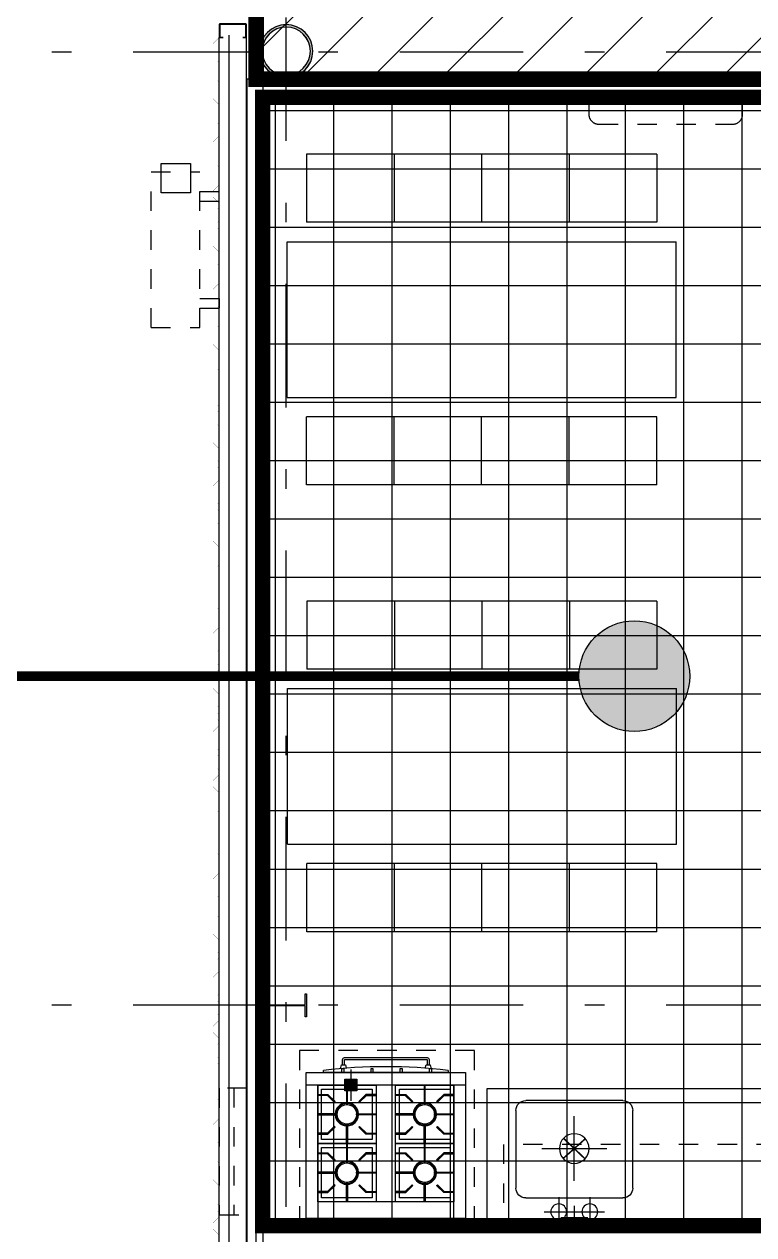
# Model space of a CAD drawing. Header units: millimetres. Extents: x -77 to 207, y -160 to 187.
# Drawn here: x -54.39 to -50.64, y 8.62 to 14.84 of the extents above; entities that cross this region are included whole.
import ezdxf
from ezdxf.xclip import XClip

# ---------------------------------------------------------------- set-up
doc = ezdxf.new("R2010")
doc.units = ezdxf.units.MM
doc.header["$LTSCALE"] = 0.1
for name, pattern in [('X REF - ANELO INST bind$0$X REF - ANELO$0$DASHDOT2', [12.7, 6.35, -3.175, 0, -3.175]), ('X REF - ANELO INST bind$0$X REF - ANELO$0$DASHED', [0.75, 0.5, -0.25]), ('X REF - ANELO INST bind$0$X REF - ANELO$0$HIDDEN2', [0.1875, 0.125, -0.0625])]:
    doc.linetypes.add(name, pattern=pattern)
for name, color, linetype in [('C01 Foil blanco', 30, 'Continuous'), ('C03 PRY comun+papel kraft', 192, 'Continuous'), ('X REF - ANELO INST bind$0$X REF - ANELO EXT$0$E-REJILLAS', 8, 'Continuous'), ('X REF - ANELO INST bind$0$X REF - ANELO$0$A-CHAPA TRAPEZOIDAL', 8, 'Continuous'), ('X REF - ANELO INST bind$0$X REF - ANELO$0$A-TABIQUE PRY', 7, 'Continuous'), ('X REF - ANELO INST bind$0$X REF - ANELO$0$A-VISTAS', 8, 'Continuous'), ('X REF - ANELO INST bind$0$X REF - ANELO$0$C-METALICA', 8, 'Continuous'), ('X REF - ANELO INST bind$0$X REF - ANELO$0$E-AC INOX', 8, 'Continuous'), ('X REF - ANELO INST bind$0$X REF - ANELO$0$E-AC INOX CAMPANAS', 8, 'X REF - ANELO INST bind$0$X REF - ANELO$0$DASHED'), ('X REF - ANELO INST bind$0$X REF - ANELO$0$E-MOBILIARIO', 8, 'Continuous'), ('X REF - ANELO INST bind$0$X REF - ANELO$0$MET-COLUMNA METALICA', 7, 'Continuous'), ('X REF - ANELO INST bind$0$X REF - ANELO$0$MET-CORREAS DE CV', 7, 'Continuous'), ('X REF - ANELO INST bind$0$X REF - ANELO$0$MET-EJE CABRIADAS', 8, 'X REF - ANELO INST bind$0$X REF - ANELO$0$DASHDOT2'), ('X REF - ANELO INST bind$0$X REF - ANELO$0$MET-LANA VIDRIO', 8, 'Continuous'), ('X REF - ANELO INST bind$0$X REF - ANELO$0$PROY-SPLITS', 8, 'X REF - ANELO INST bind$0$X REF - ANELO$0$HIDDEN2')]:
    doc.layers.add(name, color=color, linetype=linetype)
doc.linetypes.add('X REF - ANELO INST bind$0$X REF - ANELO$0$REFERENCIAL CORTE TRANSVERSAL WM$0$BATTING', pattern='A,0.00254,-2.54,[134,ltypeshp.shx,S=2.54,R=0,X=-2.54,Y=0],-5.08,[134,ltypeshp.shx,S=2.54,R=180,X=2.54,Y=0],-2.54', length=10.16254)

# ---------------------------------------------------------------- blocks, each defined once
blk = doc.blocks.new('X REF - ANELO INST bind$0$X REF - ANELO$0$COL MET 20')
at = {"layer": 'X REF - ANELO INST bind$0$X REF - ANELO$0$MET-COLUMNA METALICA'}
blk.add_hatch(color=256, dxfattribs=at).paths.add_polyline_path([(-0.0971, -0.0036, -0.414214), (-0.0935, 0), (0.0935, 0, -0.414214), (0.0971, -0.0036), (0.0971, -0.0568), (0.1045, -0.0568), (0.1045, 0.0615), (0.0971, 0.0615), (0.0971, 0.0083, -0.414214), (0.0935, 0.0047), (-0.0935, 0.0047, -0.414214), (-0.0971, 0.0083), (-0.0971, 0.0615), (-0.1045, 0.0615), (-0.1045, -0.0568), (-0.0971, -0.0568)])
blk.add_lwpolyline([(-0.0971, -0.0568), (-0.1045, -0.0568), (-0.1045, 0.0615), (-0.0971, 0.0615), (-0.0971, 0.0083, 0.414214), (-0.0935, 0.0047), (0.0935, 0.0047, 0.414214), (0.0971, 0.0083), (0.0971, 0.0615), (0.1045, 0.0615), (0.1045, -0.0568), (0.0971, -0.0568), (0.0971, -0.0036, 0.414214), (0.0935, 0), (-0.0935, 0, 0.414214), (-0.0971, -0.0036)], format="xyb", close=True, dxfattribs=at)
blk = doc.blocks.new('X REF - ANELO INST bind$0$X REF - ANELO$0$CMET REDONDA')
at = {"layer": 'X REF - ANELO INST bind$0$X REF - ANELO$0$MET-COLUMNA METALICA'}
h = blk.add_hatch(color=256, dxfattribs=at)
h.paths.add_polyline_path([(0, 0.1241), (0, 0.1366, -0.414214), (0.1365, 0.0001), (0.124, 0.0001, 0.414214)])
h.paths.add_polyline_path([(0, -0.1364), (0, -0.1239, 0.414214), (0.124, 0.0001), (0.1365, 0.0001, -0.414214)])
h.paths.add_polyline_path([(0, -0.1239), (0, -0.1364, -0.414214), (-0.1365, 0.0001), (-0.124, 0.0001, 0.414214)])
h.paths.add_polyline_path([(0, 0.1366), (0, 0.1241, 0.414214), (-0.124, 0.0001), (-0.1365, 0.0001, -0.414214)])
h = blk.add_hatch(color=256, dxfattribs=at)
h.paths.add_polyline_path([(0, 0.124), (0, 0.1365, -0.414214), (0.1365, 0), (0.124, 0, 0.414214)])
h.paths.add_polyline_path([(0, -0.1365), (0, -0.124, 0.414214), (0.124, 0), (0.1365, 0, -0.414214)])
h.paths.add_polyline_path([(0, -0.124), (0, -0.1365, -0.414214), (-0.1365, 0), (-0.124, 0, 0.414214)])
h.paths.add_polyline_path([(0, 0.1365), (0, 0.124, 0.414214), (-0.124, 0), (-0.1365, 0, -0.414214)])
for centre, radius in [((0, 0.0001), 0.1365), ((0, 0), 0.1365), ((0, 0.0001), 0.124), ((0, 0), 0.124)]:
    blk.add_circle(centre, radius, dxfattribs=at)
blk = doc.blocks.new('X REF - ANELO INST bind$0$X REF - ANELO$0$1-600x500')
at = {"layer": 'X REF - ANELO INST bind$0$X REF - ANELO$0$E-AC INOX'}
for p, q in [((0.37, -0.1443), (0.37, 0.0072)), ((0.45, -0.1), (0.45, 0.02)), ((0.53, -0.1443), (0.53, 0.0072)), ((0.38, -0.04), (0.52, -0.04)), ((0.2943, -0.0685), (0.4457, -0.0685)), ((0.4543, -0.0685), (0.6057, -0.0685)), ((0.2, -0.14), (0.7, -0.14)), ((0.15, -0.59), (0.15, -0.19)), ((0.4499, -0.2272), (0.4499, -0.5599)), ((0.75, -0.19), (0.75, -0.59)), ((0.2835, -0.3936), (0.6163, -0.3936)), ((0.7, -0.64), (0.2, -0.64))]:
    blk.add_line(p, q, dxfattribs=at)
at = {"layer": 'X REF - ANELO INST bind$0$X REF - ANELO$0$E-AC INOX', "const_width": 0.008}
for points in [[(0.3929, -0.3428), (0.5069, -0.4444)], [(0.5051, -0.3408), (0.3946, -0.4463)]]:
    blk.add_lwpolyline(points, dxfattribs=at)
at = {"layer": 'X REF - ANELO INST bind$0$X REF - ANELO$0$E-AC INOX'}
for centre, radius in [((0.37, -0.0685), 0.0407), ((0.53, -0.0685), 0.0407), ((0.4499, -0.3936), 0.0764)]:
    blk.add_circle(centre, radius, dxfattribs=at)
for centre, start, end in [((0.2, -0.19), 90, 180), ((0.7, -0.19), 0, 90), ((0.2, -0.59), 180, 270), ((0.7, -0.59), 270, 0)]:
    blk.add_arc(centre, 0.05, start, end, dxfattribs=at)
blk = doc.blocks.new('X REF - ANELO INST bind$0$X REF - ANELO$0$A$C1106349E')
at = {"layer": 'X REF - ANELO INST bind$0$X REF - ANELO$0$E-MOBILIARIO'}
for p, q in [((0.1, 0.45), (0.1, 0.1)), ((0.1, 0.45), (0.1, 0.1)), ((1.9, 0.45), (0.1, 0.45)), ((0.55, 0.45), (0.55, 0.1)), ((0.55, 0.45), (0.55, 0.1)), ((1, 0.45), (1, 0.1)), ((1, 0.45), (1, 0.1)), ((1.45, 0.45), (1.45, 0.1)), ((1.45, 0.45), (1.45, 0.1)), ((1.9, 0.45), (1.9, 0.1)), ((1.9, 0.45), (1.9, 0.1)), ((1.9, 0.45), (1.9, 0.1)), ((1.9, 0.45), (1.9, 0.1)), ((1.9, 0.1), (0.1, 0.1)), ((1.9, 0.1), (0.1, 0.1)), ((0, 0), (0, -0.8)), ((0, 0), (0, -0.8)), ((0, 0), (0, -0.8)), ((0, 0), (2, 0)), ((0, 0), (0, -0.8)), ((0, 0), (2, 0)), ((0, 0), (0, -0.8)), ((0, 0), (0, -0.8)), ((2, 0), (2, -0.8)), ((2, 0), (2, -0.8)), ((2, 0), (2, -0.8)), ((2, 0), (2, -0.8)), ((2, 0), (2, -0.8)), ((2, 0), (2, -0.8)), ((2, 0), (2, -0.8)), ((2, 0), (2, -0.8)), ((0, -0.8), (2, -0.8)), ((0, -0.8), (2, -0.8)), ((0.1, -1.25), (0.1, -0.9)), ((1.9, -0.9), (0.1, -0.9)), ((0.1, -1.25), (0.1, -0.9)), ((1.9, -0.9), (0.1, -0.9)), ((0.55, -1.25), (0.55, -0.9)), ((0.55, -1.25), (0.55, -0.9)), ((1, -1.25), (1, -0.9)), ((1, -1.25), (1, -0.9)), ((1.45, -1.25), (1.45, -0.9)), ((1.45, -1.25), (1.45, -0.9)), ((1.9, -1.25), (1.9, -0.9)), ((1.9, -1.25), (1.9, -0.9)), ((1.9, -1.25), (1.9, -0.9)), ((1.9, -1.25), (1.9, -0.9)), ((1.9, -1.25), (0.1, -1.25)), ((1.9, -1.25), (0.1, -1.25))]:
    blk.add_line(p, q, dxfattribs=at)
blk = doc.blocks.new('X REF - ANELO INST bind$0$X REF - ANELO EXT')
at = {"layer": 'X REF - ANELO INST bind$0$X REF - ANELO EXT$0$E-REJILLAS'}
blk.add_lwpolyline([(-53.6865, 14.1266), (-53.5365, 14.1266), (-53.5365, 13.9766), (-53.6865, 13.9766)], close=True, dxfattribs=at)
blk = doc.blocks.new('X REF - ANELO INST bind$0$X REF - ANELO$0$cocina 82 4h')
at = {"layer": 'X REF - ANELO INST bind$0$X REF - ANELO$0$E-AC INOX'}
h = blk.add_hatch(color=256, dxfattribs=at)
h.paths.add_polyline_path([(0.6201, -0.685), (0.6201, -0.6549), (0.59, -0.6549), (0.59, -0.685)])
h.paths.add_polyline_path([(0.5599, -0.685), (0.5599, -0.7151), (0.59, -0.7151), (0.59, -0.685)])
h.paths.add_polyline_path([(0.59, -0.685), (0.59, -0.7151), (0.6201, -0.7151), (0.6201, -0.685)])
h.paths.add_polyline_path([(0.5599, -0.6549), (0.5599, -0.685), (0.59, -0.685), (0.59, -0.6549)])
for p, q in [((0.06, 0), (0.06, -0.685)), ((0.76, -0.685), (0.76, 0)), ((0.06, -0.085), (0.76, -0.085)), ((0.59, -0.7651), (0.59, -0.6049)), ((0, -0.685), (0.82, -0.685)), ((0.5099, -0.685), (0.6701, -0.685)), ((0.09, -0.75), (0.73, -0.75)), ((0.09, -0.76), (0.09, -0.75)), ((0.1975, -0.8166), (0.1975, -0.7891)), ((0.6225, -0.7891), (0.6225, -0.8166)), ((0.73, -0.75), (0.73, -0.76)), ((0.6225, -0.8166), (0.1975, -0.8166))]:
    blk.add_line(p, q, dxfattribs=at)
for points in [[(0, 0), (0.82, 0), (0.82, -0.75), (0, -0.75)], [(0.06, -0.085), (0.36, -0.085), (0.36, -0.385), (0.06, -0.385)], [(0.2125, -0.085), (0.2125, -0.185), (0.2075, -0.185), (0.2075, -0.085)], [(0.46, -0.085), (0.76, -0.085), (0.76, -0.385), (0.46, -0.385)], [(0.46, -0.085), (0.76, -0.085), (0.76, -0.385), (0.46, -0.385)], [(0.48, -0.105), (0.74, -0.105), (0.74, -0.365), (0.48, -0.365)], [(0.6125, -0.085), (0.6125, -0.185), (0.6075, -0.185), (0.6075, -0.085)], [(0.1487, -0.1692), (0.1452, -0.1728), (0.1099, -0.1375), (0.06, -0.1375), (0.06, -0.1325), (0.112, -0.1325)], [(0.2713, -0.1692), (0.2748, -0.1728), (0.3101, -0.1375), (0.36, -0.1375), (0.36, -0.1325), (0.308, -0.1325)], [(0.5487, -0.1692), (0.5452, -0.1728), (0.5099, -0.1375), (0.46, -0.1375), (0.46, -0.1325), (0.512, -0.1325)], [(0.6713, -0.1692), (0.6748, -0.1728), (0.7101, -0.1375), (0.76, -0.1375), (0.76, -0.1325), (0.708, -0.1325)], [(0.06, -0.2325), (0.16, -0.2325), (0.16, -0.2375), (0.06, -0.2375)], [(0.36, -0.2325), (0.26, -0.2325), (0.26, -0.2375), (0.36, -0.2375)], [(0.46, -0.2325), (0.56, -0.2325), (0.56, -0.2375), (0.46, -0.2375)], [(0.76, -0.2325), (0.66, -0.2325), (0.66, -0.2375), (0.76, -0.2375)], [(0.1487, -0.3008), (0.1452, -0.2972), (0.1099, -0.3325), (0.06, -0.3325), (0.06, -0.3375), (0.112, -0.3375)], [(0.2125, -0.385), (0.2125, -0.285), (0.2075, -0.285), (0.2075, -0.385)], [(0.2713, -0.3008), (0.2748, -0.2972), (0.3101, -0.3325), (0.36, -0.3325), (0.36, -0.3375), (0.308, -0.3375)], [(0.5487, -0.3008), (0.5452, -0.2972), (0.5099, -0.3325), (0.46, -0.3325), (0.46, -0.3375), (0.512, -0.3375)], [(0.6125, -0.385), (0.6125, -0.285), (0.6075, -0.285), (0.6075, -0.385)], [(0.6713, -0.3008), (0.6748, -0.2972), (0.7101, -0.3325), (0.76, -0.3325), (0.76, -0.3375), (0.708, -0.3375)], [(0.06, -0.385), (0.36, -0.385), (0.36, -0.685), (0.06, -0.685)], [(0.06, -0.385), (0.36, -0.385), (0.36, -0.685), (0.06, -0.685)], [(0.1487, -0.4692), (0.1452, -0.4728), (0.1099, -0.4375), (0.06, -0.4375), (0.06, -0.4325), (0.112, -0.4325)], [(0.08, -0.405), (0.34, -0.405), (0.34, -0.665), (0.08, -0.665)], [(0.2125, -0.385), (0.2125, -0.485), (0.2075, -0.485), (0.2075, -0.385)], [(0.2713, -0.4692), (0.2748, -0.4728), (0.3101, -0.4375), (0.36, -0.4375), (0.36, -0.4325), (0.308, -0.4325)], [(0.46, -0.385), (0.76, -0.385), (0.76, -0.685), (0.46, -0.685)], [(0.46, -0.385), (0.76, -0.385), (0.76, -0.685), (0.46, -0.685)], [(0.5487, -0.4692), (0.5452, -0.4728), (0.5099, -0.4375), (0.46, -0.4375), (0.46, -0.4325), (0.512, -0.4325)], [(0.48, -0.405), (0.74, -0.405), (0.74, -0.665), (0.48, -0.665)], [(0.6125, -0.385), (0.6125, -0.485), (0.6075, -0.485), (0.6075, -0.385)], [(0.6713, -0.4692), (0.6748, -0.4728), (0.7101, -0.4375), (0.76, -0.4375), (0.76, -0.4325), (0.708, -0.4325)], [(0.06, -0.5325), (0.16, -0.5325), (0.16, -0.5375), (0.06, -0.5375)], [(0.36, -0.5325), (0.26, -0.5325), (0.26, -0.5375), (0.36, -0.5375)], [(0.46, -0.5325), (0.56, -0.5325), (0.56, -0.5375), (0.46, -0.5375)], [(0.76, -0.5325), (0.66, -0.5325), (0.66, -0.5375), (0.76, -0.5375)], [(0.1487, -0.6008), (0.1452, -0.5972), (0.1099, -0.6325), (0.06, -0.6325), (0.06, -0.6375), (0.112, -0.6375)], [(0.2125, -0.685), (0.2125, -0.585), (0.2075, -0.585), (0.2075, -0.685)], [(0.2713, -0.6008), (0.2748, -0.5972), (0.3101, -0.6325), (0.36, -0.6325), (0.36, -0.6375), (0.308, -0.6375)], [(0.5487, -0.6008), (0.5452, -0.5972), (0.5099, -0.6325), (0.46, -0.6325), (0.46, -0.6375), (0.512, -0.6375)], [(0.6125, -0.685), (0.6125, -0.585), (0.6075, -0.585), (0.6075, -0.685)], [(0.6713, -0.6008), (0.6748, -0.5972), (0.7101, -0.6325), (0.76, -0.6325), (0.76, -0.6375), (0.708, -0.6375)], [(0.5599, -0.6549), (0.6201, -0.6549), (0.6201, -0.7151), (0.5599, -0.7151)], [(0.176, -0.75), (0.186, -0.75), (0.186, -0.77), (0.176, -0.77)], [(0.326, -0.75), (0.336, -0.75), (0.336, -0.77), (0.326, -0.77)], [(0.476, -0.75), (0.486, -0.75), (0.486, -0.77), (0.476, -0.77)], [(0.626, -0.75), (0.636, -0.75), (0.636, -0.77), (0.626, -0.77)]]:
    blk.add_lwpolyline(points, close=True, dxfattribs=at)
for points in [[(0.08, -0.1325), (0.08, -0.105), (0.2075, -0.105)], [(0.2125, -0.105), (0.34, -0.105), (0.34, -0.1325)], [(0.48, -0.1325), (0.48, -0.105), (0.6075, -0.105)], [(0.6125, -0.105), (0.74, -0.105), (0.74, -0.1325)], [(0.08, -0.2325), (0.08, -0.1375)], [(0.34, -0.1375), (0.34, -0.2325)], [(0.48, -0.2325), (0.48, -0.1375)], [(0.74, -0.1375), (0.74, -0.2325)], [(0.08, -0.3325), (0.08, -0.2375)], [(0.34, -0.2375), (0.34, -0.3325)], [(0.48, -0.3325), (0.48, -0.2375)], [(0.74, -0.2375), (0.74, -0.3325)], [(0.2075, -0.365), (0.08, -0.365), (0.08, -0.3375)], [(0.34, -0.3375), (0.34, -0.365), (0.2125, -0.365)], [(0.6075, -0.365), (0.48, -0.365), (0.48, -0.3375)], [(0.74, -0.3375), (0.74, -0.365), (0.6125, -0.365)], [(0.08, -0.4325), (0.08, -0.405), (0.2075, -0.405)], [(0.2125, -0.405), (0.34, -0.405), (0.34, -0.4325)], [(0.48, -0.4325), (0.48, -0.405), (0.6075, -0.405)], [(0.6125, -0.405), (0.74, -0.405), (0.74, -0.4325)], [(0.08, -0.5325), (0.08, -0.4375)], [(0.34, -0.4375), (0.34, -0.5325)], [(0.48, -0.5325), (0.48, -0.4375)], [(0.74, -0.4375), (0.74, -0.5325)], [(0.08, -0.6325), (0.08, -0.5375)], [(0.34, -0.5375), (0.34, -0.6325)], [(0.48, -0.6325), (0.48, -0.5375)], [(0.74, -0.5375), (0.74, -0.6325)], [(0.2075, -0.665), (0.08, -0.665), (0.08, -0.6375)], [(0.34, -0.6375), (0.34, -0.665), (0.2125, -0.665)], [(0.6075, -0.665), (0.48, -0.665), (0.48, -0.6375)], [(0.74, -0.6375), (0.74, -0.665), (0.6125, -0.665)], [(0.207, -0.7719), (0.2025, -0.7891), (0.1825, -0.7891), (0.1778, -0.7695)], [(0.6427, -0.7694), (0.6375, -0.7891), (0.6175, -0.7891), (0.6134, -0.7719)]]:
    blk.add_lwpolyline(points, dxfattribs=at)
blk.add_lwpolyline([(0.6325, -0.7891), (0.6325, -0.8166, -0.414214), (0.6225, -0.8266), (0.1975, -0.8266, -0.414214), (0.1875, -0.8166), (0.1875, -0.7891)], format="xyb", dxfattribs=at)
for centre in [(0.21, -0.235), (0.61, -0.235), (0.21, -0.535), (0.61, -0.535)]:
    blk.add_circle(centre, 0.05, dxfattribs=at)
for centre, radius, start, end in [((0.21, -0.235), 0.06, 92.38802, 177.61198), ((0.21, -0.235), 0.055, 92.60525, 177.39475), ((0.21, -0.235), 0.06, 2.38802, 87.61198), ((0.21, -0.235), 0.055, 2.60525, 87.39475), ((0.61, -0.235), 0.06, 92.38802, 177.61198), ((0.61, -0.235), 0.055, 92.60525, 177.39475), ((0.61, -0.235), 0.06, 2.38802, 87.61198), ((0.61, -0.235), 0.055, 2.60525, 87.39475), ((0.21, -0.235), 0.06, 182.38802, 267.61198), ((0.21, -0.235), 0.055, 182.60525, 267.39475), ((0.21, -0.235), 0.055, 272.60525, 357.39475), ((0.21, -0.235), 0.06, 272.38802, 357.61198), ((0.61, -0.235), 0.06, 182.38802, 267.61198), ((0.61, -0.235), 0.055, 182.60525, 267.39475), ((0.61, -0.235), 0.055, 272.60525, 357.39475), ((0.61, -0.235), 0.06, 272.38802, 357.61198), ((0.21, -0.535), 0.06, 92.38802, 177.61198), ((0.21, -0.535), 0.055, 92.60525, 177.39475), ((0.21, -0.535), 0.06, 2.38802, 87.61198), ((0.21, -0.535), 0.055, 2.60525, 87.39475), ((0.61, -0.535), 0.06, 92.38802, 177.61198), ((0.61, -0.535), 0.055, 92.60525, 177.39475), ((0.61, -0.535), 0.06, 2.38802, 87.61198), ((0.61, -0.535), 0.055, 2.60525, 87.39475), ((0.21, -0.535), 0.06, 182.38802, 267.61198), ((0.21, -0.535), 0.055, 182.60525, 267.39475), ((0.21, -0.535), 0.055, 272.60525, 357.39475), ((0.21, -0.535), 0.06, 272.38802, 357.61198), ((0.61, -0.535), 0.06, 182.38802, 267.61198), ((0.61, -0.535), 0.055, 182.60525, 267.39475), ((0.61, -0.535), 0.055, 272.60525, 357.39475), ((0.61, -0.535), 0.06, 272.38802, 357.61198), ((0.41, 1.7997), 2.5796, 262.8742, 277.1258)]:
    blk.add_arc(centre, radius, start, end, dxfattribs=at)
blk = doc.blocks.new('X REF - ANELO INST bind$0$X REF - ANELO$0$A$C085D3B3D')
at = {"layer": 'X REF - ANELO INST bind$0$X REF - ANELO$0$PROY-SPLITS'}
for p, q in [((1.5092, -1.0696), (1.5092, -0.2696)), ((1.5092, -0.2696), (1.7592, -0.2696)), ((1.7592, -1.0696), (1.7592, -0.2696)), ((1.7592, -0.3696), (1.8592, -0.3696)), ((1.8592, -0.4196), (1.8592, -0.3696)), ((1.7592, -0.4196), (1.8592, -0.4196)), ((1.7592, -0.9196), (1.8592, -0.9196)), ((1.8592, -0.9196), (1.8592, -0.9696)), ((1.7592, -0.9696), (1.8592, -0.9696)), ((1.5092, -1.0696), (1.7592, -1.0696))]:
    blk.add_line(p, q, dxfattribs=at)
blk = doc.blocks.new('X REF - ANELO INST bind$0$X REF - ANELO')
at = {"layer": 'X REF - ANELO INST bind$0$X REF - ANELO$0$A-CHAPA TRAPEZOIDAL'}
for points in [[(-53.4033, 14.1906, 0.0006, 0.0006, 0), (-53.4205, 14.2078, 0.0006, 0.0006, 0), (-53.4205, 14.2378, 0.0006, 0.0006, 0), (-53.3922, 14.2661, 0.0006, 0.0006, 0), (-53.3922, 14.2961, 0.0006, 0.0006, 0), (-53.3962, 14.3001, 0.0006, 0.0006, 0), (-53.3962, 14.3301, 0.0006, 0.0006, 0), (-53.3922, 14.3341, 0.0006, 0.0006, 0), (-53.3922, 14.3641, 0.0006, 0.0006, 0), (-53.3962, 14.3681, 0.0006, 0.0006, 0), (-53.3962, 14.3981, 0.0006, 0.0006, 0), (-53.3922, 14.4021, 0.0006, 0.0006, 0), (-53.3922, 14.4321, 0.0006, 0.0006, 0), (-53.4205, 14.4604, 0.0006, 0.0006, 0), (-53.4205, 14.4904, 0.0006, 0.0006, 0), (-53.3922, 14.5187, 0.0006, 0.0006, 0), (-53.3922, 14.5487, 0.0006, 0.0006, 0), (-53.3962, 14.5527, 0.0006, 0.0006, 0), (-53.3962, 14.5827, 0.0006, 0.0006, 0), (-53.3922, 14.5867, 0.0006, 0.0006, 0), (-53.3922, 14.6167, 0.0006, 0.0006, 0), (-53.3962, 14.6207, 0.0006, 0.0006, 0), (-53.3962, 14.6507, 0.0006, 0.0006, 0), (-53.3922, 14.6547, 0.0006, 0.0006, 0), (-53.3922, 14.6847, 0.0006, 0.0006, 0), (-53.4205, 14.713, 0.0006, 0.0006, 0), (-53.4205, 14.743, 0.0006, 0.0006, 0), (-53.3922, 14.7713, 0, 0, 0)], [(-53.3922, 12.7501, 0.0006, 0.0006, 0), (-53.3922, 12.7801, 0.0006, 0.0006, 0), (-53.3962, 12.7841, 0.0006, 0.0006, 0), (-53.3962, 12.8147, 0.0006, 0.0006, 0), (-53.3922, 12.8187, 0.0006, 0.0006, 0), (-53.3922, 12.8487, 0.0006, 0.0006, 0), (-53.3962, 12.8527, 0.0006, 0.0006, 0), (-53.3962, 12.8827, 0.0006, 0.0006, 0), (-53.3922, 12.8867, 0.0006, 0.0006, 0), (-53.3922, 12.9167, 0.0006, 0.0006, 0), (-53.4205, 12.945, 0.0006, 0.0006, 0), (-53.4205, 12.975, 0.0006, 0.0006, 0), (-53.3922, 13.0033, 0.0006, 0.0006, 0), (-53.3922, 13.0333, 0.0006, 0.0006, 0), (-53.3962, 13.0373, 0.0006, 0.0006, 0), (-53.3962, 13.0673, 0.0006, 0.0006, 0), (-53.3922, 13.0713, 0.0006, 0.0006, 0), (-53.3922, 13.1013, 0.0006, 0.0006, 0), (-53.3962, 13.1053, 0.0006, 0.0006, 0), (-53.3962, 13.1353, 0.0006, 0.0006, 0), (-53.3922, 13.1393, 0.0006, 0.0006, 0), (-53.3922, 13.1693, 0.0006, 0.0006, 0), (-53.4205, 13.1976, 0.0006, 0.0006, 0), (-53.4205, 13.2276, 0.0006, 0.0006, 0), (-53.3922, 13.2559, 0.0006, 0.0006, 0), (-53.3922, 13.2859, 0.0006, 0.0006, 0), (-53.3962, 13.2899, 0.0006, 0.0006, 0), (-53.3962, 13.3199, 0.0006, 0.0006, 0), (-53.3922, 13.3239, 0.0006, 0.0006, 0), (-53.3922, 13.3539, 0.0006, 0.0006, 0), (-53.3962, 13.3579, 0.0006, 0.0006, 0), (-53.3962, 13.3879, 0.0006, 0.0006, 0), (-53.3922, 13.3919, 0.0006, 0.0006, 0), (-53.3922, 13.4219, 0.0006, 0.0006, 0), (-53.4205, 13.4501, 0.0006, 0.0006, 0), (-53.4205, 13.4801, 0.0006, 0.0006, 0), (-53.3922, 13.5084, 0.0006, 0.0006, 0), (-53.3922, 13.5384, 0.0006, 0.0006, 0), (-53.3962, 13.5424, 0.0006, 0.0006, 0), (-53.3962, 13.5724, 0.0006, 0.0006, 0), (-53.3922, 13.5764, 0.0006, 0.0006, 0), (-53.3922, 13.6064, 0.0006, 0.0006, 0), (-53.3962, 13.6104, 0.0006, 0.0006, 0), (-53.3962, 13.6404, 0.0006, 0.0006, 0), (-53.3922, 13.6444, 0.0006, 0.0006, 0), (-53.3922, 13.6744, 0.0006, 0.0006, 0), (-53.4205, 13.7027, 0.0006, 0.0006, 0), (-53.4205, 13.7327, 0.0006, 0.0006, 0), (-53.3922, 13.761, 0.0006, 0.0006, 0), (-53.3922, 13.791, 0.0006, 0.0006, 0), (-53.3962, 13.795, 0.0006, 0.0006, 0), (-53.3962, 13.825, 0.0006, 0.0006, 0), (-53.3922, 13.829, 0.0006, 0.0006, 0), (-53.3922, 13.859, 0.0006, 0.0006, 0), (-53.3962, 13.863, 0.0006, 0.0006, 0), (-53.3962, 13.893, 0.0006, 0.0006, 0), (-53.3922, 13.897, 0.0006, 0.0006, 0), (-53.3922, 13.927, 0.0006, 0.0006, 0), (-53.4205, 13.9553, 0.0006, 0.0006, 0), (-53.4205, 13.9853, 0.0006, 0.0006, 0), (-53.3922, 14.0136, 0.0006, 0.0006, 0), (-53.3922, 14.0436, 0.0006, 0.0006, 0), (-53.3962, 14.0476, 0.0006, 0.0006, 0), (-53.3962, 14.0776, 0.0006, 0.0006, 0), (-53.3922, 14.0816, 0.0006, 0.0006, 0), (-53.3922, 14.1116, 0.0006, 0.0006, 0), (-53.3962, 14.1156, 0.0006, 0.0006, 0), (-53.3962, 14.1456, 0.0006, 0.0006, 0), (-53.3922, 14.1496, 0.0006, 0.0006, 0), (-53.3922, 14.1762, 0.0006, 0.0006, 0)], [(-53.3922, 11.2342, 0.0006, 0.0006, 0), (-53.3922, 11.2642, 0.0006, 0.0006, 0), (-53.3962, 11.2682, 0.0006, 0.0006, 0), (-53.3962, 11.2987, 0.0006, 0.0006, 0), (-53.3922, 11.3027, 0.0006, 0.0006, 0), (-53.3922, 11.3327, 0.0006, 0.0006, 0), (-53.3962, 11.3367, 0.0006, 0.0006, 0), (-53.3962, 11.3667, 0.0006, 0.0006, 0), (-53.3922, 11.3707, 0.0006, 0.0006, 0), (-53.3922, 11.4007, 0.0006, 0.0006, 0), (-53.4205, 11.429, 0.0006, 0.0006, 0), (-53.4205, 11.459, 0.0006, 0.0006, 0), (-53.3922, 11.4873, 0.0006, 0.0006, 0), (-53.3922, 11.5173, 0.0006, 0.0006, 0), (-53.3962, 11.5213, 0.0006, 0.0006, 0), (-53.3962, 11.5513, 0.0006, 0.0006, 0), (-53.3922, 11.5553, 0.0006, 0.0006, 0), (-53.3922, 11.5853, 0.0006, 0.0006, 0), (-53.3962, 11.5893, 0.0006, 0.0006, 0), (-53.3962, 11.6193, 0.0006, 0.0006, 0), (-53.3922, 11.6233, 0.0006, 0.0006, 0), (-53.3922, 11.6533, 0.0006, 0.0006, 0), (-53.4205, 11.6816, 0.0006, 0.0006, 0), (-53.4205, 11.7116, 0.0006, 0.0006, 0), (-53.3922, 11.7399, 0.0006, 0.0006, 0), (-53.3922, 11.7699, 0.0006, 0.0006, 0), (-53.3962, 11.7739, 0.0006, 0.0006, 0), (-53.3962, 11.8039, 0.0006, 0.0006, 0), (-53.3922, 11.8079, 0.0006, 0.0006, 0), (-53.3922, 11.8379, 0.0006, 0.0006, 0), (-53.3962, 11.8419, 0.0006, 0.0006, 0), (-53.3962, 11.8719, 0.0006, 0.0006, 0), (-53.3922, 11.8759, 0.0006, 0.0006, 0), (-53.3922, 11.9059, 0.0006, 0.0006, 0), (-53.4205, 11.9342, 0.0006, 0.0006, 0), (-53.4205, 11.9642, 0.0006, 0.0006, 0), (-53.3922, 11.9924, 0.0006, 0.0006, 0), (-53.3922, 12.0224, 0.0006, 0.0006, 0), (-53.3962, 12.0264, 0.0006, 0.0006, 0), (-53.3962, 12.0564, 0.0006, 0.0006, 0), (-53.3922, 12.0604, 0.0006, 0.0006, 0), (-53.3922, 12.0904, 0.0006, 0.0006, 0), (-53.3962, 12.0944, 0.0006, 0.0006, 0), (-53.3962, 12.1244, 0.0006, 0.0006, 0), (-53.3922, 12.1284, 0.0006, 0.0006, 0), (-53.3922, 12.1584, 0.0006, 0.0006, 0), (-53.4205, 12.1867, 0.0006, 0.0006, 0), (-53.4205, 12.2167, 0.0006, 0.0006, 0), (-53.3922, 12.245, 0.0006, 0.0006, 0), (-53.3922, 12.275, 0.0006, 0.0006, 0), (-53.3962, 12.279, 0.0006, 0.0006, 0), (-53.3962, 12.309, 0.0006, 0.0006, 0), (-53.3922, 12.313, 0.0006, 0.0006, 0), (-53.3922, 12.343, 0.0006, 0.0006, 0), (-53.3962, 12.347, 0.0006, 0.0006, 0), (-53.3962, 12.377, 0.0006, 0.0006, 0), (-53.3922, 12.381, 0.0006, 0.0006, 0), (-53.3922, 12.411, 0.0006, 0.0006, 0), (-53.4205, 12.4393, 0.0006, 0.0006, 0), (-53.4205, 12.4693, 0.0006, 0.0006, 0), (-53.3922, 12.4976, 0.0006, 0.0006, 0), (-53.3922, 12.5276, 0.0006, 0.0006, 0), (-53.3962, 12.5316, 0.0006, 0.0006, 0), (-53.3962, 12.5616, 0.0006, 0.0006, 0), (-53.3922, 12.5656, 0.0006, 0.0006, 0), (-53.3922, 12.5956, 0.0006, 0.0006, 0), (-53.3962, 12.5996, 0.0006, 0.0006, 0), (-53.3962, 12.6296, 0.0006, 0.0006, 0), (-53.3922, 12.6336, 0.0006, 0.0006, 0), (-53.3922, 12.6636, 0.0006, 0.0006, 0), (-53.4205, 12.6919, 0.0006, 0.0006, 0), (-53.4205, 12.7219, 0.0006, 0.0006, 0), (-53.3922, 12.7501, 0, 0, 0)], [(-53.3922, 9.7188, 0.0006, 0.0006, 0), (-53.3922, 9.7488, 0.0006, 0.0006, 0), (-53.3962, 9.7528, 0.0006, 0.0006, 0), (-53.3962, 9.7833, 0.0006, 0.0006, 0), (-53.3922, 9.7873, 0.0006, 0.0006, 0), (-53.3922, 9.8173, 0.0006, 0.0006, 0), (-53.3962, 9.8213, 0.0006, 0.0006, 0), (-53.3962, 9.8513, 0.0006, 0.0006, 0), (-53.3922, 9.8553, 0.0006, 0.0006, 0), (-53.3922, 9.8853, 0.0006, 0.0006, 0), (-53.4205, 9.9136, 0.0006, 0.0006, 0), (-53.4205, 9.9436, 0.0006, 0.0006, 0), (-53.3922, 9.9719, 0.0006, 0.0006, 0), (-53.3922, 10.0019, 0.0006, 0.0006, 0), (-53.3962, 10.0059, 0.0006, 0.0006, 0), (-53.3962, 10.0359, 0.0006, 0.0006, 0), (-53.3922, 10.0399, 0.0006, 0.0006, 0), (-53.3922, 10.0699, 0.0006, 0.0006, 0), (-53.3962, 10.0739, 0.0006, 0.0006, 0), (-53.3962, 10.1039, 0.0006, 0.0006, 0), (-53.3922, 10.1079, 0.0006, 0.0006, 0), (-53.3922, 10.1379, 0.0006, 0.0006, 0), (-53.4205, 10.1662, 0.0006, 0.0006, 0), (-53.4205, 10.1962, 0.0006, 0.0006, 0), (-53.3922, 10.2245, 0.0006, 0.0006, 0), (-53.3922, 10.2545, 0.0006, 0.0006, 0), (-53.3962, 10.2585, 0.0006, 0.0006, 0), (-53.3962, 10.2885, 0.0006, 0.0006, 0), (-53.3922, 10.2925, 0.0006, 0.0006, 0), (-53.3922, 10.3225, 0.0006, 0.0006, 0), (-53.3962, 10.3265, 0.0006, 0.0006, 0), (-53.3962, 10.3565, 0.0006, 0.0006, 0), (-53.3922, 10.3605, 0.0006, 0.0006, 0), (-53.3922, 10.3905, 0.0006, 0.0006, 0), (-53.4205, 10.4187, 0.0006, 0.0006, 0), (-53.4205, 10.4487, 0.0006, 0.0006, 0), (-53.3922, 10.477, 0.0006, 0.0006, 0), (-53.3922, 10.507, 0.0006, 0.0006, 0), (-53.3962, 10.511, 0.0006, 0.0006, 0), (-53.3962, 10.541, 0.0006, 0.0006, 0), (-53.3922, 10.545, 0.0006, 0.0006, 0), (-53.3922, 10.575, 0.0006, 0.0006, 0), (-53.3962, 10.579, 0.0006, 0.0006, 0), (-53.3962, 10.609, 0.0006, 0.0006, 0), (-53.3922, 10.613, 0.0006, 0.0006, 0), (-53.3922, 10.643, 0.0006, 0.0006, 0), (-53.4205, 10.6713, 0.0006, 0.0006, 0), (-53.4205, 10.7013, 0.0006, 0.0006, 0), (-53.3922, 10.7296, 0.0006, 0.0006, 0), (-53.3922, 10.7596, 0.0006, 0.0006, 0), (-53.3962, 10.7636, 0.0006, 0.0006, 0), (-53.3962, 10.7936, 0.0006, 0.0006, 0), (-53.3922, 10.7976, 0.0006, 0.0006, 0), (-53.3922, 10.8276, 0.0006, 0.0006, 0), (-53.3962, 10.8316, 0.0006, 0.0006, 0), (-53.3962, 10.8616, 0.0006, 0.0006, 0), (-53.3922, 10.8656, 0.0006, 0.0006, 0), (-53.3922, 10.8956, 0.0006, 0.0006, 0), (-53.4205, 10.9239, 0.0006, 0.0006, 0), (-53.4205, 10.9539, 0.0006, 0.0006, 0), (-53.3922, 10.9822, 0.0006, 0.0006, 0), (-53.3922, 11.0122, 0.0006, 0.0006, 0), (-53.3962, 11.0162, 0.0006, 0.0006, 0), (-53.3962, 11.0462, 0.0006, 0.0006, 0), (-53.3922, 11.0502, 0.0006, 0.0006, 0), (-53.3922, 11.0802, 0.0006, 0.0006, 0), (-53.3962, 11.0842, 0.0006, 0.0006, 0), (-53.3962, 11.1142, 0.0006, 0.0006, 0), (-53.3922, 11.1182, 0.0006, 0.0006, 0), (-53.3922, 11.1482, 0.0006, 0.0006, 0), (-53.4205, 11.1765, 0.0006, 0.0006, 0), (-53.4205, 11.2065, 0.0006, 0.0006, 0), (-53.3922, 11.2347, 0, 0, 0)], [(-53.3922, 8.7085, 0.0006, 0.0006, 0), (-53.3922, 8.7385, 0.0006, 0.0006, 0), (-53.3962, 8.7425, 0.0006, 0.0006, 0), (-53.3962, 8.7731, 0.0006, 0.0006, 0), (-53.3922, 8.7771, 0.0006, 0.0006, 0), (-53.3922, 8.8071, 0.0006, 0.0006, 0), (-53.3962, 8.8111, 0.0006, 0.0006, 0), (-53.3962, 8.8411, 0.0006, 0.0006, 0), (-53.3922, 8.8451, 0.0006, 0.0006, 0), (-53.3922, 8.8751, 0.0006, 0.0006, 0), (-53.4205, 8.9033, 0.0006, 0.0006, 0), (-53.4205, 8.9333, 0.0006, 0.0006, 0), (-53.3922, 8.9616, 0.0006, 0.0006, 0), (-53.3922, 8.9916, 0.0006, 0.0006, 0), (-53.3962, 8.9956, 0.0006, 0.0006, 0), (-53.3962, 9.0256, 0.0006, 0.0006, 0), (-53.3922, 9.0296, 0.0006, 0.0006, 0), (-53.3922, 9.0596, 0.0006, 0.0006, 0), (-53.3962, 9.0636, 0.0006, 0.0006, 0), (-53.3962, 9.0936, 0.0006, 0.0006, 0), (-53.3922, 9.0976, 0.0006, 0.0006, 0), (-53.3922, 9.1276, 0.0006, 0.0006, 0), (-53.4205, 9.1559, 0.0006, 0.0006, 0), (-53.4205, 9.1859, 0.0006, 0.0006, 0), (-53.3922, 9.2142, 0.0006, 0.0006, 0), (-53.3922, 9.2442, 0.0006, 0.0006, 0), (-53.3962, 9.2482, 0.0006, 0.0006, 0), (-53.3962, 9.2782, 0.0006, 0.0006, 0), (-53.3922, 9.2822, 0.0006, 0.0006, 0), (-53.3922, 9.3122, 0.0006, 0.0006, 0), (-53.3962, 9.3162, 0.0006, 0.0006, 0), (-53.3962, 9.3462, 0.0006, 0.0006, 0), (-53.3922, 9.3502, 0.0006, 0.0006, 0), (-53.3922, 9.3802, 0.0006, 0.0006, 0), (-53.4205, 9.4085, 0.0006, 0.0006, 0), (-53.4205, 9.4385, 0.0006, 0.0006, 0), (-53.3922, 9.4668, 0.0006, 0.0006, 0), (-53.3922, 9.4968, 0.0006, 0.0006, 0), (-53.3962, 9.5008, 0.0006, 0.0006, 0), (-53.3962, 9.5308, 0.0006, 0.0006, 0), (-53.3922, 9.5348, 0.0006, 0.0006, 0), (-53.3922, 9.5648, 0.0006, 0.0006, 0), (-53.3962, 9.5688, 0.0006, 0.0006, 0), (-53.3962, 9.5988, 0.0006, 0.0006, 0), (-53.3922, 9.6028, 0.0006, 0.0006, 0), (-53.3922, 9.6328, 0.0006, 0.0006, 0), (-53.4205, 9.661, 0.0006, 0.0006, 0), (-53.4205, 9.691, 0.0006, 0.0006, 0), (-53.3922, 9.7193, 0.0006, 0.0006, 0), (-53.3922, 9.7493, 0.0006, 0.0006, 0), (-53.3962, 9.7533, 0.0006, 0.0006, 0), (-53.3962, 9.7833, 0.0006, 0.0006, 0), (-53.3922, 9.7873, 0.0006, 0.0006, 0), (-53.3922, 9.8173, 0.0006, 0.0006, 0), (-53.3962, 9.8213, 0.0006, 0.0006, 0), (-53.3962, 9.8513, 0.0006, 0.0006, 0), (-53.3922, 9.8553, 0.0006, 0.0006, 0), (-53.3922, 9.8853, 0.0006, 0.0006, 0), (-53.4205, 9.9136, 0.0006, 0.0006, 0), (-53.4205, 9.9436, 0.0006, 0.0006, 0), (-53.3922, 9.9719, 0.0006, 0.0006, 0), (-53.3922, 10.0019, 0.0006, 0.0006, 0), (-53.3962, 10.0059, 0.0006, 0.0006, 0), (-53.3962, 10.0359, 0.0006, 0.0006, 0), (-53.3922, 10.0399, 0.0006, 0.0006, 0), (-53.3922, 10.0699, 0.0006, 0.0006, 0), (-53.3962, 10.0739, 0.0006, 0.0006, 0), (-53.3962, 10.1039, 0.0006, 0.0006, 0), (-53.3922, 10.1079, 0.0006, 0.0006, 0), (-53.3922, 10.1346, 0.0006, 0.0006, 0)], [(-53.3922, 8.5919, 0.0006, 0.0006, 0), (-53.3922, 8.6219, 0.0006, 0.0006, 0), (-53.4205, 8.6502, 0.0006, 0.0006, 0), (-53.4205, 8.6802, 0.0006, 0.0006, 0), (-53.3922, 8.7085, 0, 0, 0)]]:
    blk.add_lwpolyline(points, format="xyseb", dxfattribs=at)
at = {"layer": 'X REF - ANELO INST bind$0$X REF - ANELO$0$A-TABIQUE PRY', "ltscale": 5}
for p, q in [((-53.165, 14.5609), (-53.245, 14.5609)), ((-53.165, 14.4669), (-49.0258, 14.4669))]:
    blk.add_line(p, q, dxfattribs=at)
blk.add_lwpolyline([(-53.165, 14.5609), (-53.165, 4.5849), (-53.245, 4.5849), (-53.245, 14.5609)], dxfattribs=at)
for points in [[(-49.0214, 14.4669), (-49.0214, 14.5609), (-53.165, 14.5609), (-53.165, 14.4669)], [(-49.0214, 8.573), (-49.0214, 8.6669), (-53.165, 8.6669), (-53.165, 8.573)]]:
    blk.add_lwpolyline(points, close=True, dxfattribs=at)
at = {"layer": 'X REF - ANELO INST bind$0$X REF - ANELO$0$A-VISTAS'}
blk.add_line((-53.1984, 4.5849), (-53.1984, 10.127), dxfattribs=at)
at = {"layer": 'X REF - ANELO INST bind$0$X REF - ANELO$0$C-METALICA', "linetype": 'X REF - ANELO INST bind$0$X REF - ANELO$0$DASHED'}
blk.add_line((-53.3139, 9.3739), (-53.3139, 8.7239), dxfattribs=at)
blk.add_lwpolyline([(-53.245, 9.373), (-53.3884, 9.373), (-53.3884, 8.723), (-53.245, 8.723)], close=True, dxfattribs=at)
at = {"layer": 'X REF - ANELO INST bind$0$X REF - ANELO$0$E-AC INOX'}
blk.add_lwpolyline([(-50.013, 9.3696), (-52.013, 9.3696), (-52.013, 8.6696), (-50.013, 8.6696)], close=True, dxfattribs=at)
at = {"layer": 'X REF - ANELO INST bind$0$X REF - ANELO$0$E-AC INOX', "linetype": 'X REF - ANELO INST bind$0$X REF - ANELO$0$DASHED'}
blk.add_lwpolyline([(-50.1263, 9.0844), (-51.9263, 9.0844), (-51.9263, 8.6844), (-50.1263, 8.6844)], close=True, dxfattribs=at)
at = {"layer": 'X REF - ANELO INST bind$0$X REF - ANELO$0$E-AC INOX CAMPANAS'}
blk.add_lwpolyline([(-52.9756, 8.6669), (-52.0756, 8.6669), (-52.0756, 9.5669), (-52.9756, 9.5669)], close=True, dxfattribs=at)
at = {"layer": 'X REF - ANELO INST bind$0$X REF - ANELO$0$MET-COLUMNA METALICA'}
for points in [[(-53.2677, 14.7743), (-53.2514, 14.7743, 0.414214), (-53.2484, 14.7773), (-53.2484, 14.8413, 0.414214), (-53.2514, 14.8443), (-53.3854, 14.8443, 0.414214), (-53.3884, 14.8413), (-53.3884, 14.7773, 0.414214), (-53.3854, 14.7743), (-53.3682, 14.7743)], [(-53.2677, 14.7768), (-53.2514, 14.7768, 0.414214), (-53.2509, 14.7773), (-53.2509, 14.8413, 0.414214), (-53.2514, 14.8418), (-53.3854, 14.8418, 0.414214), (-53.3859, 14.8413), (-53.3859, 14.7773, 0.414214), (-53.3854, 14.7768), (-53.3682, 14.7768)]]:
    blk.add_lwpolyline(points, format="xyb", dxfattribs=at)
at = {"layer": 'X REF - ANELO INST bind$0$X REF - ANELO$0$MET-CORREAS DE CV'}
for p, q in [((-53.3884, 10.127), (-53.3884, 14.7745)), ((-53.2484, 10.127), (-53.2484, 14.7743)), ((-53.3884, -0.3851), (-53.3884, 10.127)), ((-53.2484, -0.2433), (-53.2484, 10.127))]:
    blk.add_line(p, q, dxfattribs=at)
at = {"layer": 'X REF - ANELO INST bind$0$X REF - ANELO$0$MET-EJE CABRIADAS'}
for p, q in [((-53.0439, -0.8271, -0.0011), (-53.0439, 42.1137, -0.0011)), ((-53.0439, -0.8271, -0.0011), (-53.0439, 42.1137, -0.0011)), ((1.6043, 14.6999), (-54.2799, 14.6999)), ((1.6043, 9.7999), (-54.2799, 9.7999))]:
    blk.add_line(p, q, dxfattribs=at)
at = {"layer": 'X REF - ANELO INST bind$0$X REF - ANELO$0$MET-LANA VIDRIO', "linetype": 'X REF - ANELO INST bind$0$X REF - ANELO$0$REFERENCIAL CORTE TRANSVERSAL WM$0$BATTING', "ltscale": 0.025}
for points in [[(-53.3384, 14.7867), (-53.3384, 14.1989)], [(-53.3384, 14.1989), (-53.3384, -0.3377)]]:
    blk.add_lwpolyline(points, dxfattribs=at)
at = {"layer": 'X REF - ANELO INST bind$0$X REF - ANELO$0$PROY-SPLITS'}
blk.add_lwpolyline([(-50.6981, 14.4669), (-51.4881, 14.4669), (-51.4881, 14.3794, 0.414214), (-51.4381, 14.3294), (-50.7481, 14.3294, 0.414214), (-50.6981, 14.3794), (-50.6981, 14.4669)], format="xyb", dxfattribs=at)
blk.add_blockref('X REF - ANELO INST bind$0$X REF - ANELO EXT', (0, 0))
at = {"rotation": 179.9999999999999}
blk.add_blockref('X REF - ANELO INST bind$0$X REF - ANELO$0$cocina 82 4h', (-52.1219, 8.7043), dxfattribs=at)
at = {"layer": 'X REF - ANELO INST bind$0$X REF - ANELO$0$E-AC INOX', "xscale": -1, "rotation": 180}
blk.add_blockref('X REF - ANELO INST bind$0$X REF - ANELO$0$1-600x500', (-52.013, 8.6696, -0.052), dxfattribs=at)
at = {"layer": 'X REF - ANELO INST bind$0$X REF - ANELO$0$E-MOBILIARIO', "xscale": -1, "rotation": 180}
for p in [(-53.0394, 12.9248, -0.0302), (-53.038, 10.6279, -0.0302)]:
    blk.add_blockref('X REF - ANELO INST bind$0$X REF - ANELO$0$A$C1106349E', p, dxfattribs=at)
at = {"layer": 'X REF - ANELO INST bind$0$X REF - ANELO$0$MET-COLUMNA METALICA', "xscale": -1}
blk.add_blockref('X REF - ANELO INST bind$0$X REF - ANELO$0$CMET REDONDA', (-53.0439, 14.7045, -0.0011), dxfattribs=at)
at = {"layer": 'X REF - ANELO INST bind$0$X REF - ANELO$0$MET-COLUMNA METALICA', "rotation": 180}
blk.add_blockref('X REF - ANELO INST bind$0$X REF - ANELO$0$COL MET 20', (-53.0439, 9.8022, -0.0011), dxfattribs=at)
at = {"layer": 'X REF - ANELO INST bind$0$X REF - ANELO$0$PROY-SPLITS'}
blk.add_blockref('X REF - ANELO INST bind$0$X REF - ANELO$0$A$C085D3B3D', (-55.2476, 14.3531), dxfattribs=at)
blk = doc.blocks.new('X REF - ANELO INST bind')
ref = blk.add_blockref('X REF - ANELO INST bind$0$X REF - ANELO', (0, 0))
XClip(ref).set_block_clipping_path([(-76.9680737415, -24.7711317477), (92.9860355418, 61.1669630168)])

msp = doc.modelspace()

# ---------------------------------------------------------------- hatches: boundary and pattern name
at = {"layer": 'C01 Foil blanco'}
h = msp.add_hatch(dxfattribs=at)
h.set_pattern_fill('ANSI31', color=256, scale=0.08, style=0)
edge = h.paths.add_edge_path()
edge.add_line((-49.0214, 4.5849), (-49.0214, 14.5609))
edge.add_line((-49.0214, 14.5609), (-53.1984, 14.5609))
edge.add_line((-53.1984, 14.5609), (-53.1984, 16.7143))
edge.add_line((-53.1984, 16.7143), (-49.0215, 16.7143))
edge.add_line((-49.0215, 16.7143), (-49.0215, 37.3805))
edge.add_line((-49.0215, 37.3805), (-26.4226, 37.3805))
edge.add_line((-26.4226, 37.3805), (-26.4226, 33.4266))
edge.add_line((-26.4226, 33.4266), (-29.1206, 33.4266))
edge.add_line((-29.1206, 33.4266), (-29.1206, 29.2452))
edge.add_line((-29.1206, 29.2452), (-42.6771, 29.2452))
edge.add_line((-42.6771, 29.2452), (-42.6764, 4.5849))
edge.add_line((-42.6764, 4.5849), (-49.0214, 4.585))
at = {"layer": 'C03 PRY comun+papel kraft'}
h = msp.add_hatch(dxfattribs=at)
h.set_pattern_fill('_USER', color=256, scale=0.3, double=1, pattern_type=0)
h.set_pattern_definition([(0, (0, 0), (0, 0.3), []), (90, (0, 0), (-0.3, 2e-17), [])])
h.paths.add_polyline_path([(-49.1156, 8.6669), (-49.1214, 14.4669), (-53.165, 14.4669), (-53.165, 8.6669)])
h = msp.add_hatch(color=256, dxfattribs=at)
edge = h.paths.add_edge_path()
edge.add_arc((-51.2545, 11.4916), 0.2848, 0, 360)

# ---------------------------------------------------------------- linework, layer by layer
at = {"layer": 'C01 Foil blanco', "const_width": 0.08, "elevation": -0.0366}
msp.add_lwpolyline([(-49.0214, 4.5849), (-49.0214, 14.5609), (-53.1984, 14.5609), (-53.1984, 16.7143), (-49.0215, 16.7143), (-49.0215, 37.3805), (-26.4226, 37.3805), (-26.4226, 33.4266), (-29.1206, 33.4266), (-29.1206, 29.2452), (-29.1206, 29.2452), (-42.6771, 29.2452), (-42.6764, 4.5849), (-49.0214, 4.585)], dxfattribs=at)
at = {"layer": 'C03 PRY comun+papel kraft', "const_width": 0.08}
msp.add_lwpolyline([(-49.1156, 8.6669), (-49.1214, 14.4669), (-53.165, 14.4669), (-53.165, 8.6669), (-49.1156, 8.6669)], dxfattribs=at)
at = {"layer": 'C03 PRY comun+papel kraft', "const_width": 0.05, "elevation": 0.0004}
msp.add_lwpolyline([(-51.5393, 11.4916), (-61.4249, 11.4916), (-61.4249, 10.7881)], dxfattribs=at)
at = {"layer": 'C03 PRY comun+papel kraft'}
msp.add_circle((-51.2545, 11.4916, 0.0004), 0.2848, dxfattribs=at)

# ---------------------------------------------------------------- block references
msp.add_blockref('X REF - ANELO INST bind', (0, 0))

doc.saveas('drawing.dxf')
